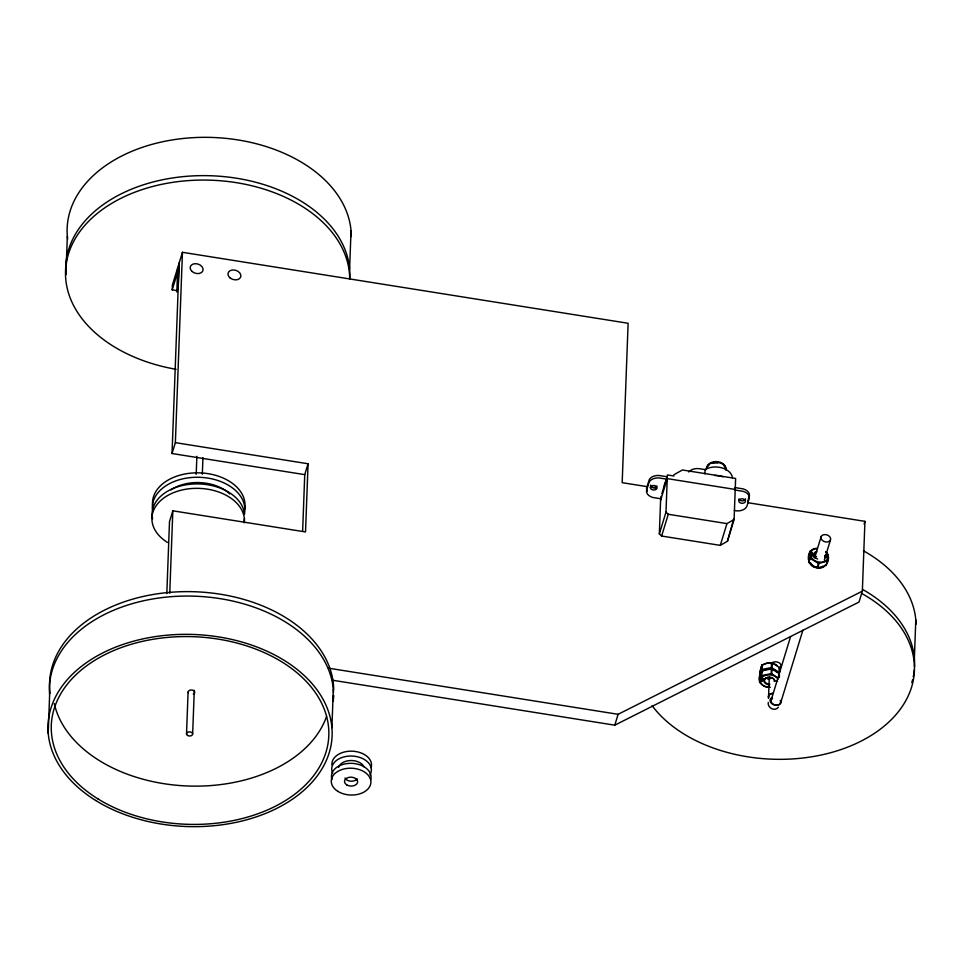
<?xml version="1.0" encoding="UTF-8"?>
<svg xmlns="http://www.w3.org/2000/svg" width="964" height="964" viewBox="0 0 964 964"><rect width="100%" height="100%" fill="white"/><g stroke="black" fill="none" stroke-linecap="round" stroke-linejoin="round"><path stroke-width="1.45" d="M48.2 733.315L49.622 695.02A142.142 96.087 2.1 0 1 185.245 596.065A142.142 96.087 2.1 0 1 333.508 692.345M67.347 236.3L65.926 274.595A142.142 96.087 2.1 0 1 207.019 175.653A142.142 96.087 2.1 0 1 349.691 279.319A142.142 96.087 2.1 0 0 218.382 180.593A142.142 96.087 2.1 0 0 67.094 259.039A142.142 96.087 2.1 0 0 176.111 369.308M176.629 290.574L172.219 289.863L172.399 284.995L182.449 252.303L628.118 323.277L622.178 482.687L647.35 486.687M177.725 267.594L176.822 291.935L178.147 287.585L179.051 263.232M166.82 593.571L169.495 521.681L172.821 510.812L305.528 531.935L308.07 463.768L175.364 442.645L172.038 453.526L304.745 474.649L308.07 463.768M172.038 453.526L179.123 263.184M169.76 593.185L172.821 510.812M175.364 442.645L182.449 252.303M186.522 733.99L188.088 691.971M196.198 474.336L196.861 456.321M192.655 733.869L194.282 690.345M202.332 474.216L202.946 457.707M302.648 530.959L304.745 474.649M331.893 727.7L333.315 689.405M349.607 268.98L351.041 230.685M659.34 533.887L665.991 512.125L667.377 474.939L673.86 475.975L673.896 474.758L682.404 469.986L735.628 478.457L734.098 519.488L727.446 541.25L720.289 545.371L661.629 536.032L659.34 533.887L660.689 497.761M661.039 496.339L660.942 498.774L652.857 497.484A9.676 6.543 2.1 0 1 646.519 490.664L648.82 482.916A9.676 6.543 2.1 0 1 658.834 477.903L666.931 479.192L667.016 476.758L658.93 475.469A9.676 6.543 2.1 0 0 649.206 479.735L646.615 488.23A9.676 6.543 2.1 0 0 647.302 491.291M704.961 473.854L705.13 469.601L706.817 468.649A16.533 11.17 2.1 0 1 732.399 477.831M727.446 541.25L733.761 518.777M769.935 687.248C762.681 688.127 755.836 680.837 760.692 673.752M759.909 671.414L759.933 676.608L759.909 671.414L761.885 664.979L766.946 663.196L772.188 662.871L779.623 667.606L779.502 672.607L771.393 667.558L762.114 669.462L760.704 673.511M759.704 682.693L759.692 677.499M759.511 682.283L762.066 670.763L771.658 668.883L779.394 673.691M761.705 669.763L761.885 664.979M761.476 675.86L762.066 670.763M762.114 669.462L762.295 664.678M768.561 696.671L769.284 677.331M761.897 675.547L771.164 673.643L771.345 668.859M771.393 667.558L771.562 662.774M777.237 677.535L771.778 673.752L771.959 668.956M772.007 667.654L772.188 662.871M779.129 677.09L779.261 673.499M779.31 672.197L779.478 667.413M779.322 677.499L779.406 675.101M811.302 553.203L812.423 553.264M811.471 556.083L811.242 555.011L812.194 555.047L811.483 555.433L812.315 556.108L811.592 556.108M811.471 552.36L812.315 552.673M332.484 680.223L614.779 725.181L859.02 602.03L862.346 591.149L864.937 521.343L748.004 502.726M914.378 658.219L915.8 619.924M816.978 548.408C805.398 547.901 805.494 567.41 817.111 567.663C826.497 570.471 832.125 556.939 825.823 551.625M808.663 562.289L809.977 558.023L810.242 550.83M745.521 498.81L745.365 499.376A3.302 2.229 2.1 0 1 742.027 500.834A3.302 2.229 2.1 0 1 738.99 498.991M172.219 289.863L178.87 268.1M663.642 487.182L664.883 483.097M661.894 493.544L664.027 486.555M664.883 483.759L666.16 479.554M660.593 500.388L667.245 478.626L735.219 489.447M661.629 536.032L668.281 514.27L665.991 512.125M614.779 725.181L618.105 714.3L862.346 591.149M720.289 545.371L726.952 523.609L734.098 519.488M747.69 501.352L749.414 495.701A9.676 6.543 2.1 0 0 743.087 488.869L734.99 487.579M761.018 681.295C763.645 681.09 760.307 679.969 761.909 681.44M761.536 679.608L762.62 679.885M761.741 678.945L762.886 679.03L761.777 679.656M810.134 551.902L808.941 555.095M808.965 562.747L809.977 558.023M771.26 699.816L790.516 636.818M814.592 558.084L821.147 536.611M817.111 567.663L818.424 563.386L810.266 558.469M817.725 567.76L819.039 563.482L827.775 560.855M780.563 703.202L802.891 630.191M824.328 560.036L830.462 539.997A4.965 3.591 17 0 0 824.678 534.574A4.965 3.591 17 0 0 822.28 540.334A4.965 3.591 17 0 0 830.462 539.997M826.148 565.482L827.461 561.205M864.106 524.067L864.937 521.343M763.018 678.584L761.909 678.475L762.958 678.331M761.656 671.065L759.74 676.198M779.201 669.04L779.683 667.823A5.29 3.579 2.1 0 0 778.623 662.497A5.29 3.579 2.1 0 0 770.935 663.702M778.37 707.227C774.779 711.89 767.416 707.925 768.224 702.467M819.039 563.482L818.424 563.386M771.164 673.643L771.778 673.752M705.13 469.601L699.768 468.745A9.917 6.7 2.1 0 0 688.838 471.999M734.905 490.013L742.991 491.303A9.676 6.543 2.1 0 1 749.329 498.135L747.028 505.883A9.676 6.543 2.1 0 1 737.014 510.896L734.315 510.462M650.302 487.169L656.231 488.109M668.281 514.27L726.952 523.609M775.659 681.042L777.526 681.331M328.375 668.16L618.105 714.3M760.524 675.113A9.086 6.146 2.1 0 1 766.729 669.04A9.086 6.146 2.1 0 1 777.189 671.703M760.741 669.269A9.086 6.146 2.1 0 1 766.946 663.196A9.086 6.146 2.1 0 1 777.406 665.859M769.923 678.62A5.459 3.687 2.1 0 1 765.982 677.62M769.911 677.909A4.965 3.35 2.1 0 1 767.392 677.511M769.911 687.163A9.086 6.146 2.1 0 1 760.379 681.729A9.086 6.146 2.1 0 1 767.272 674.993A9.086 6.146 2.1 0 1 777.996 679.246M760.524 675.354A9.086 6.146 2.1 0 1 762.801 670.956M764.585 669.944A9.086 6.146 2.1 0 1 777.177 671.944M765.97 677.861A5.459 3.687 2.1 0 0 769.911 678.861A4.965 3.35 2.1 0 1 766.284 677.981M769.694 684.705A5.459 3.687 2.1 0 1 763.934 681.126A5.459 3.687 2.1 0 1 769.055 677.331A5.459 3.687 2.1 0 1 774.815 680.909M769.682 683.994A4.965 3.35 2.1 0 1 764.428 680.451A4.965 3.35 2.1 0 1 769.959 677.331A4.965 3.35 2.1 0 1 774.237 681.415M861.816 593.535A138.84 93.845 2.1 0 1 863.672 739.774A138.84 93.845 2.1 0 1 652.086 705.636M914.33 669.775A138.84 93.845 2.1 0 1 913.233 676.969M912.571 679.813A138.84 93.845 2.1 0 1 911.775 682.62M863.214 589.799A138.84 93.845 2.1 0 1 914.535 666.883M863.407 550.806A138.84 93.845 2.1 0 1 916.029 624.238M707.805 466.359A9.254 6.254 2.1 0 1 709.058 464.985M712.938 463.166A9.254 6.254 2.1 0 1 717.698 462.925M723.735 465.552A9.254 6.254 2.1 0 1 724.892 467.01M707.154 466.697A9.254 6.254 2.1 0 1 717.746 461.708A9.254 6.254 2.1 0 1 725.434 469.022M706.395 469.576A9.917 6.7 2.1 0 1 716.517 462.383A9.917 6.7 2.1 0 1 726.037 470.324M714.613 475.505A16.533 11.17 2.1 0 1 722.988 476.843M656.942 486.085A3.302 2.229 2.1 0 1 653.17 487.495A3.302 2.229 2.1 0 1 650.507 485.121M825.63 551.637A9.086 6.591 17 0 1 824.063 561.663A9.086 6.591 17 0 1 810.989 556.915A9.086 6.591 17 0 1 817.098 548.528M825.148 565.169A9.086 6.591 17 0 1 809.724 562.711M808.892 560.952A9.086 6.591 17 0 1 809.025 557.481M813.893 557.144A5.459 3.952 17 0 1 815.014 556.686M817.629 559.024A5.459 3.952 17 0 1 813.845 555.047A5.459 3.952 17 0 1 816.616 551.456M814.327 557.132A4.965 3.591 17 0 1 816.532 556.529M815.52 557.734A4.965 3.591 17 0 1 816.749 552.143M768.814 697.538A4.965 3.35 2.1 0 1 773.224 693.224M780.177 700.346A4.965 3.591 17 0 1 778.587 704.937A4.965 3.591 17 0 1 772.104 703.262A4.965 3.591 17 0 1 772.574 698.382M780.659 701.286A5.483 3.977 17 0 1 773.357 704.648A5.483 3.977 17 0 1 772.007 697.502M768.501 698.322A5.061 3.699 1 0 1 772.574 693.538M167.447 542.419A46.284 31.282 2.1 0 1 180.738 490.302A46.284 31.282 2.1 0 1 244.314 522.825M244.482 518.391A46.284 31.282 2.1 0 1 243.651 522.428M152.565 518.837A46.284 31.282 2.1 0 1 193.595 483.988A46.284 31.282 2.1 0 1 244.519 514.294M170.965 489.905A38.476 26.004 2.1 0 1 229.757 493.954M152.396 509.474A46.284 31.282 2.1 0 1 200.898 477.361A46.284 31.282 2.1 0 1 244.266 514.451M152.565 505.052A46.284 31.282 2.1 0 1 202.066 472.987A46.284 31.282 2.1 0 1 244.061 511.354M822.69 566.181A6.615 4.796 17 0 1 816.159 567.555A6.615 4.796 17 0 1 810.881 563.121M67.649 239.072A142.142 96.087 2.1 0 1 203.103 137.334A142.142 96.087 2.1 0 1 351.282 236.578M326.555 716.493A138.84 93.845 2.1 0 1 185.895 785.913A138.84 93.845 2.1 0 1 54.273 703.587M333.267 701.238A142.142 96.087 2.1 0 0 333.568 695.297A142.142 96.087 2.1 0 1 333.279 698.285M188.329 692.863A3.302 2.229 2.1 0 1 190.161 690.14A3.302 2.229 2.1 0 1 194.379 691.212A3.302 2.229 2.1 0 1 193.294 694.116M50.092 693.369A142.142 96.087 2.1 0 1 184.449 591.643A142.142 96.087 2.1 0 1 333.713 689.393M332.713 773.297A19.834 13.412 2.1 0 1 352.089 756.053A19.834 13.412 2.1 0 1 369.959 774.767M331.917 764.97A19.834 13.412 2.1 0 1 353.137 751.233A19.834 13.412 2.1 0 1 371.128 767.669M357.162 778.876A6.615 4.471 2.1 0 1 350.788 781.202A6.615 4.471 2.1 0 1 344.992 778.032M331.978 779.466A19.834 13.412 2.1 0 1 350.956 763.331A19.834 13.412 2.1 0 1 370.682 779.84M338.581 767.38A13.219 8.941 2.1 0 1 350.751 760.512A13.219 8.941 2.1 0 1 364.079 766.886M811.278 553.938L812.387 554.228L811.519 553.987C814.134 553.553 809.615 553.24 812.17 553.637L811.278 553.938M811.339 552.227L812.387 552.902L811.339 552.227M825.16 556.409C831.113 557.12 821.111 554.529 826.775 555.686L825.172 555.842L826.714 556.662L825.16 556.409M761.777 680.126L762.524 680.21L761.777 680.126M826.208 557.349C828.522 557.927 823.148 557.192 826.208 557.349M811.242 554.396L812.363 554.722L811.242 554.396M650.58 486.989L650.411 487.555A3.302 2.229 2.1 0 0 653.086 489.929A3.302 2.229 2.1 0 0 656.846 488.519L657.014 487.953A3.302 2.229 2.1 0 0 654.339 485.567A3.302 2.229 2.1 0 0 650.58 486.989M739.002 500.268L738.834 500.846A3.302 2.229 2.1 0 0 741.509 503.22A3.302 2.229 2.1 0 0 745.268 501.81L745.437 501.244A3.302 2.229 2.1 0 0 742.762 498.858A3.302 2.229 2.1 0 0 739.002 500.268M192.017 271.438A6.615 4.796 17 0 0 202.874 270.812A6.615 4.796 17 0 0 195.017 263.678A6.615 4.796 17 0 0 192.017 271.438M229.926 277.813A6.615 4.796 17 0 0 240.711 276.969A6.615 4.796 17 0 0 232.649 269.956A6.615 4.796 17 0 0 229.926 277.813M97.87 798.843A138.84 93.845 2.1 0 0 325.989 752.161A138.84 93.845 2.1 0 0 146.275 640.53A138.84 93.845 2.1 0 0 97.87 798.843M95.677 800.469A142.142 96.087 2.1 0 0 329.23 752.679A142.142 96.087 2.1 0 0 145.227 638.397A142.142 96.087 2.1 0 0 95.677 800.469M187.558 735.448A3.073 2.073 2.1 0 0 192.595 734.411A3.073 2.073 2.1 0 0 188.619 731.941A3.073 2.073 2.1 0 0 187.558 735.448M346.691 784.877A6.615 4.471 2.1 0 0 357.548 782.648A6.615 4.471 2.1 0 0 348.992 777.333A6.615 4.471 2.1 0 0 346.691 784.877M337.906 791.384A19.834 13.412 2.1 0 0 370.501 784.708A19.834 13.412 2.1 0 0 344.823 768.766A19.834 13.412 2.1 0 0 337.906 791.384"/></g></svg>
